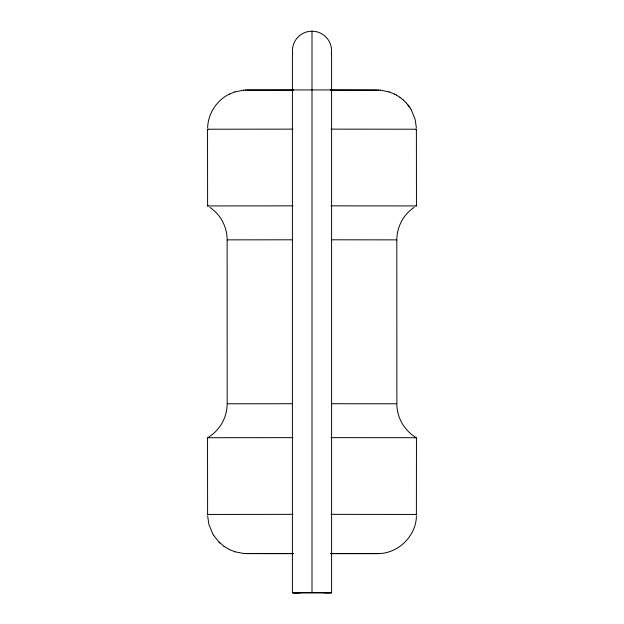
<?xml version="1.0" encoding="UTF-8"?>
<svg xmlns="http://www.w3.org/2000/svg" width="624" height="624" viewBox="0 0 624 624"><rect width="100%" height="100%" fill="white"/><g stroke="black" fill="none" stroke-linecap="round" stroke-linejoin="round"><path stroke-width="0.94" d="M227.12 404.804C226.879 417.651 219.82 430.1 208.915 436.894M396.88 238.844C397.121 226.379 403.767 214.266 414.157 207.371M207.636 127.694C208.049 113.646 216.723 100.261 229.359 94.123M416.434 515.954C416.122 536.39 397.55 554.174 377.122 553.605M229.375 94.13L234.92 91.876M234.936 91.884L243.61 90.176M243.594 90.168L245.544 90.074M245.138 90.082L293.186 89.996M380.406 90.176L330.806 90.098M293.038 205.858L207.605 205.936L207.542 129.223L293.038 129.137M330.962 129.137L416.395 129.223L416.458 205.936L330.962 205.858M207.605 205.936L208.159 205.928M227.627 403.798L227.175 403.798L227.128 239.858L292.687 239.795M331.313 239.795L396.817 239.866L396.872 403.79L396.365 403.798M227.175 403.79L292.687 403.728M293.038 514.355L207.605 514.441L207.542 437.72L293.038 437.635M330.962 514.355L416.395 514.441L416.458 437.72L414.726 437.736M207.605 514.433L208.159 514.426M243.61 553.488L293.186 553.558M292.414 54.678L292.414 592.784L331.258 592.667M331.586 54.678L331.586 592.784L323.973 592.769M378.144 553.582L378.916 553.574M293.046 89.926L292.422 89.926L331.57 89.926L330.946 89.934M331.57 592.784L292.422 592.784M330.806 89.996L377.247 90.043M293.186 90.098L246.753 90.051M331.313 403.728L396.817 403.79M330.962 437.635L416.395 437.713M330.806 553.558L377.247 553.605L330.806 553.66M293.186 553.66L246.753 553.613M293.459 592.675L300.027 592.683M323.973 592.66L330.541 592.667M293.459 592.792L300.027 592.8M378.128 90.074L378.862 90.074M245.872 553.582L245.138 553.582M415.834 129.207L416.395 129.215M207.605 129.223L208.159 129.23M415.834 205.928L416.395 205.936M396.365 239.858L396.817 239.858M227.175 239.866L227.627 239.873M207.605 437.72L208.159 437.728M415.834 514.426L416.395 514.433M380.39 90.168L389.08 91.884M243.594 553.48L234.92 551.772M389.064 91.876L394.641 94.13M234.936 551.78L229.359 549.526M394.625 94.123L396.497 95.113M229.375 549.533L223.993 546.304M396.482 95.105L400.007 97.352M415.085 436.894C404.18 430.1 397.121 417.651 396.88 404.804M209.843 207.371C220.233 214.266 226.879 226.379 227.12 238.852M399.984 97.344L403.416 100.082M224.008 546.312L219.008 542.069L213.751 535.517M403.393 100.082L406.45 103.132M219.024 542.077L220.6 543.574M406.427 103.124L410.241 108.139M407.839 104.801L409.071 106.439M410.225 108.131L411.419 110.105M212.581 533.551L213.775 535.517M411.395 110.097L415.085 119.161L416.364 127.702M212.605 533.559L208.915 524.488L207.636 515.954M331.258 54.343A19.586 19.586 0 0 0 312 31.2L312 592.652M292.734 54.343A19.586 19.586 0 0 1 312 31.2M292.531 90.043L293.046 90.051L292.531 90.043M331.57 90.043L330.946 90.051L331.57 90.043M292.531 553.605L293.046 553.613L292.531 553.605M331.57 553.613L330.946 553.613L331.57 553.613"/></g></svg>
